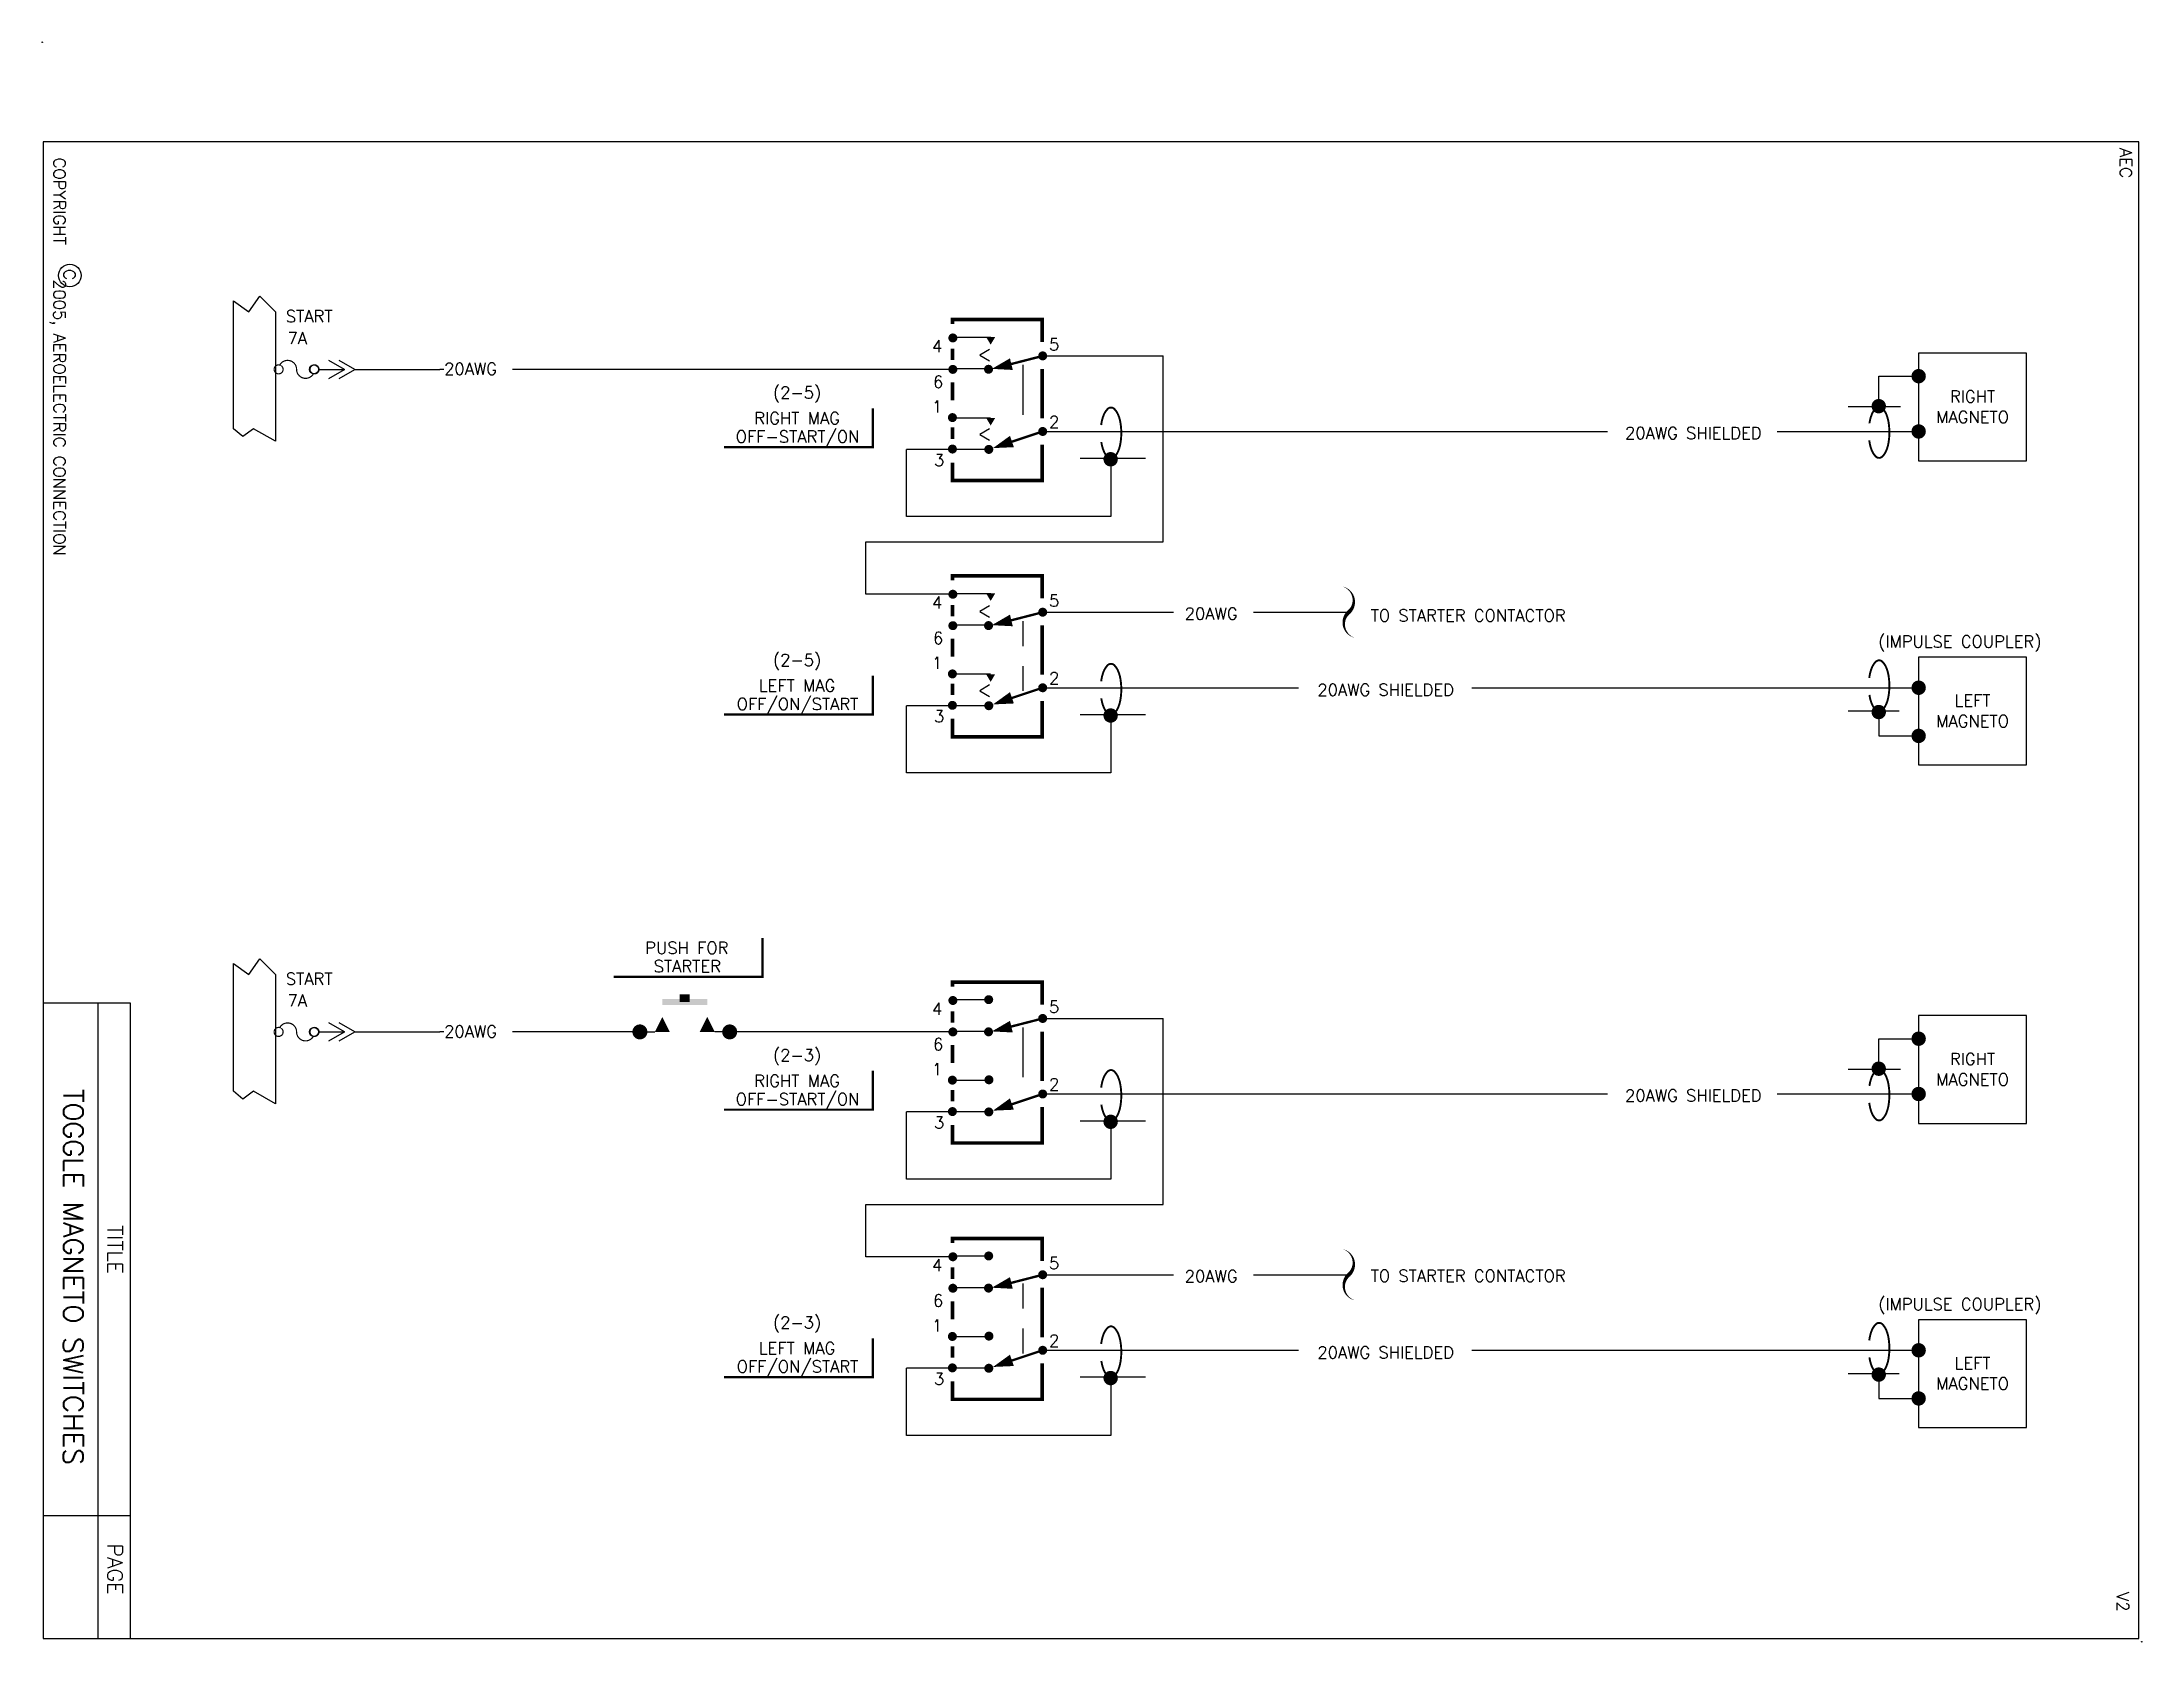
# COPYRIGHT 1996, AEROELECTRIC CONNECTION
# Model space of a CAD drawing. Extents: x -10.3 to 0.3, y 44.4 to 52.5.
import ezdxf
from ezdxf.enums import TextEntityAlignment as Align

# ---------------------------------------------------------------- set-up
doc = ezdxf.new("R2010")
doc.units = 0
doc.header["$LTSCALE"] = 0.5
doc.header["$MEASUREMENT"] = 0
doc.linetypes.add('DASHDOT', pattern=[1, 0.5, -0.25, 0, -0.25])
doc.linetypes.add('HIDDEN', pattern=[0.375, 0.25, -0.125])
doc.layers.get('0').update_dxf_attribs({"linetype": 'CONTINUOUS'})
doc.styles.get("Standard").update_dxf_attribs({"font": 'ROMANS.shx'})

# ---------------------------------------------------------------- blocks, each defined once
blk = doc.blocks.new('DOT')
at = {"color": 7, "const_width": 0.025}
blk.add_lwpolyline([(-0.01249999999999929, 0, 1), (0.01249999999999929, 0, 1)], format="xyb", close=True, dxfattribs=at)
blk = doc.blocks.new('BBCP')
blk.add_line((0.2299438525270645, 0), (0.3566964805031532, 0))
at = {"color": 7}
for p, q in [((0.3552276689481992, 0), (0.2769986337626751, 0.04516555452281068)), ((0.2769986337626751, -0.04516555452281068), (0.3552276689481992, 0)), ((0.4073033976368174, 0), (0.3290743624512933, 0.04516555452281068)), ((0.3290743624512933, -0.04516555452281068), (0.4073033976368174, 0)), ((0.4073033976368174, 0), (0.8337464384351927, 0))]:
    blk.add_line(p, q, dxfattribs=at)
at = {"const_width": 0.006000000000000001}
for points in [[(0.0366770296984944, 0.01951044453741702, 39.33880835951041), (0.03859916624609294, 0.01827240556744414, 39.33880835951041)], [(0.2007194449185601, -0.02012461179749891, -0.7914183192462256), (0.1154702213235623, 0, 0.7914183192462259), (0.03022099772856457, 0.02012461179749891, 0.7914183192462259)], [(0.2166770296984906, 0.01951044453741702, 39.33880835951041), (0.21859916624609, 0.01827240556744414, 39.33880835951041)]]:
    blk.add_lwpolyline(points, format="xyb", dxfattribs=at)
blk.add_circle((0.2025000000000023, 0), 0.02249999999999979)
blk = doc.blocks.new('cutoff')
at = {"color": 7}
blk.add_lwpolyline([(-0.1278728342885813, -0.02914608058412682, 0, 0.02, -0.591879645207404), (0, 0, 0.02, 0, 0.591879645207404), (0.1278728342885955, 0.02914608058414103, 0, 0, 0.591879645207404)], format="xyseb", dxfattribs=at)
blk = doc.blocks.new('pb')
for p, q in [((0.03749999999999964, 0), (0.07499999999999929, 0)), ((0.4124999999999996, 0), (0.375, 0))]:
    blk.add_line(p, q)
at = {"const_width": 0.0375}
for points in [[(-0.01874999999999982, 0, 1), (0.01874999999999982, 0, 1)], [(0.4312500000000004, 0, 1), (0.46875, 0, 1)]]:
    blk.add_lwpolyline(points, format="xyb", close=True, dxfattribs=at)
for points in [[(0.07499999999999929, 0), (0.1499999999999995, 0), (0.1124999999999998, 0.07500000000000018)], [(0.375, 0), (0.375, 0), (0.2999999999999998, 0), (0.3374999999999995, 0.07500000000000018)]]:
    blk.add_solid(points)
for points in [[(0.3374999999999995, 0.1350000000000007), (0.3374999999999995, 0.165), (0.1124999999999998, 0.1350000000000007), (0.1124999999999998, 0.165)], [(0.1999999999999993, 0.1500000000000004), (0.25, 0.1500000000000004), (0.1999999999999993, 0.1875), (0.25, 0.1875)]]:
    blk.add_trace(points)

msp = doc.modelspace()

# ---------------------------------------------------------------- linework, layer by layer
at = {"color": 7}
for p, q in [((-9.30619592656879, 50.5228798463049), (-9.30619592656879, 51.16319185361564)), ((-9.30619592656879, 51.16319185361564), (-9.228056390654274, 51.10853109550246)), ((-9.228056390654274, 51.10853109550246), (-9.173358631106936, 51.18661792872879)), ((-9.173358631106936, 51.18661792872879), (-9.095218884174471, 51.10853109550246)), ((-9.095218884174471, 51.10853109550246), (-9.095218884174471, 50.46041035457858)), ((-5.702161892935893, 50.98209341289261), (-5.51061125743364, 50.98209341289261)), ((-8.251310714597167, 50.82045382264482), (-8.27126789741338, 50.82045382264482)), ((-5.701306713925602, 50.82045382264482), (-7.907496165723018, 50.82045382264482)), ((-5.523272462387878, 50.8224094731925), (-5.680772462387717, 50.8224094731925)), ((-5.517200083002292, 50.92035618074453), (-5.566883020764511, 50.89167172325338)), ((-5.566883020764511, 50.89167172325338), (-5.517200083002292, 50.86298726576224)), ((-5.251306713926052, 50.88795382264475), (-4.648359499229336, 50.88795382264475)), ((-4.648359499229336, 49.95586871109214), (-4.648359499229336, 50.88795382264475)), ((-1.062250741442607, 50.64300612333607), (-1.062250741442607, 50.78630261995305)), ((-1.062250741442607, 50.78630261995305), (-0.8623954477825428, 50.78630261995305)), ((-0.9539848680505507, 50.63210900888734), (-1.215590431529009, 50.63210900888734)), ((-9.259312162816485, 50.48383642969173), (-9.30619592656879, 50.5228798463049)), ((-9.204614403269147, 50.5228798463049), (-9.259312162816485, 50.48383642969173)), ((-9.095218884174471, 50.46041035457858), (-9.204614403269147, 50.5228798463049)), ((-5.511989319559559, 50.57675878826124), (-5.683043769410743, 50.57675878826124)), ((-5.517200083002292, 50.52323233989266), (-5.566883020764511, 50.49454788240151)), ((-5.251306713926052, 50.5093651237405), (-2.420728263616462, 50.5093651237405)), ((-1.571102474510022, 50.5093651237405), (-0.8623954477825464, 50.5093651237405)), ((-5.934404834941889, 50.082609902016), (-5.934404834941889, 50.41925878826139)), ((-5.5255437694109, 50.41925878826139), (-5.934404834941889, 50.41925878826139)), ((-5.566883020764511, 50.49454788240151), (-5.517200083002292, 50.46586342491037)), ((-4.735399993208926, 50.37401328403459), (-5.063990492528211, 50.37401328403459)), ((-4.910650802441811, 50.36311616958586), (-4.910650802441811, 50.082609902016)), ((-4.910650802441811, 50.082609902016), (-5.934404834941889, 50.082609902016)), ((-6.137353266247294, 49.95586871109214), (-4.648359499229336, 49.95586871109214)), ((-6.137353266247294, 49.69358683765507), (-6.137353266247294, 49.95586871109214)), ((-5.701306713925602, 49.69358683765507), (-6.137353266247294, 49.69358683765507)), ((-5.702161892935893, 49.69772642790302), (-5.51061125743364, 49.69772642790302)), ((-5.517200083002292, 49.63598919575495), (-5.566883020764511, 49.60730473826379)), ((-5.566883020764511, 49.60730473826379), (-5.517200083002292, 49.57862028077265)), ((-5.251306713926052, 49.60358683765516), (-4.596696889052438, 49.60358683765516)), ((-4.195197139929572, 49.60358683765516), (-3.719828317589901, 49.60358683765516)), ((-5.523272462387878, 49.53804248820291), (-5.680772462387717, 49.53804248820291)), ((-5.511989319559559, 49.29239180327165), (-5.683043769410743, 49.29239180327165)), ((-5.517200083002292, 49.23886535490307), (-5.566883020764511, 49.21018089741192)), ((-5.566883020764511, 49.21018089741192), (-5.517200083002292, 49.18149643992078)), ((-5.251306713926052, 49.22499813875091), (-3.96890255942623, 49.22499813875091)), ((-3.100889902198535, 49.22499813875091), (-0.8623954477825428, 49.22499813875091)), ((-5.934404834941889, 48.79824291702641), (-5.934404834941889, 49.13489180327181)), ((-5.5255437694109, 49.13489180327181), (-5.934404834941889, 49.13489180327181)), ((-4.735399993208926, 49.089646299045), (-5.063990492528211, 49.089646299045)), ((-4.910650802441811, 49.07874918459627), (-4.910650802441811, 48.79824291702641)), ((-0.959731349774998, 49.10716779379374), (-1.215590431529009, 49.10716779379374)), ((-1.062250741442607, 49.09627067934501), (-1.062250741442607, 48.98375492594646)), ((-1.062250741442607, 48.98375492594646), (-0.8623954477825428, 48.98375492594646)), ((-4.910650802441811, 48.79824291702641), (-5.934404834941889, 48.79824291702641)), ((-9.30619592656879, 47.20282492685314), (-9.30619592656879, 47.84313693416388)), ((-9.30619592656879, 47.84313693416388), (-9.228056390654274, 47.78847617605069)), ((-9.228056390654274, 47.78847617605069), (-9.173358631106936, 47.86656300927703)), ((-9.173358631106936, 47.86656300927703), (-9.095218884174471, 47.78847617605069)), ((-9.095218884174471, 47.78847617605069), (-9.095218884174471, 47.14035543512682)), ((-9.82095187208963, 47.64487003405135), (-10.25908688940351, 47.64487003405137)), ((-9.983327036268074, 44.45998085122551), (-9.983327036268076, 47.64487003405136)), ((-9.820951872089632, 44.45998085122551), (-9.82095187208963, 47.64487003405135)), ((-5.702161892935893, 47.66203849344085), (-5.51061125743364, 47.66203849344085)), ((-5.251306713926052, 47.56789890319298), (-4.648359499229336, 47.56789890319298)), ((-4.648359499229336, 46.63581379164038), (-4.648359499229336, 47.56789890319298)), ((-8.251310714597167, 47.50039890319305), (-8.27126789741338, 47.50039890319305)), ((-7.277948078793544, 47.50039890319305), (-7.907496165723018, 47.50039890319305)), ((-5.701306713925602, 47.50039890319305), (-6.801338016017581, 47.50039890319305)), ((-5.523272462387878, 47.50235455374074), (-5.680772462387717, 47.50235455374074)), ((-1.062250741442607, 47.32295120388431), (-1.062250741442607, 47.46624770050128)), ((-1.062250741442607, 47.46624770050128), (-0.8623954477825428, 47.46624770050128)), ((-5.511989319559559, 47.25670386880947), (-5.683043769410743, 47.25670386880947)), ((-0.9539848680505507, 47.31205408943558), (-1.215590431529009, 47.31205408943558)), ((-9.259312162816485, 47.16378151023997), (-9.30619592656879, 47.20282492685314)), ((-9.204614403269147, 47.20282492685314), (-9.259312162816485, 47.16378151023997)), ((-9.095218884174471, 47.14035543512682), (-9.204614403269147, 47.20282492685314)), ((-5.251306713926052, 47.18931020428874), (-2.420728263616462, 47.18931020428874)), ((-1.571102474510022, 47.18931020428874), (-0.8623954477825464, 47.18931020428874)), ((-5.5255437694109, 47.09920386880963), (-5.934404834941889, 47.09920386880963)), ((-5.934404834941889, 46.76255498256423), (-5.934404834941889, 47.09920386880963)), ((-4.735399993208926, 47.05395836458283), (-5.063990492528211, 47.05395836458283)), ((-4.910650802441811, 47.04306125013409), (-4.910650802441811, 46.76255498256423)), ((-9.983327036268072, 44.45998085122551), (-9.983327036268072, 46.88466449112074)), ((-4.910650802441811, 46.76255498256423), (-5.934404834941889, 46.76255498256423)), ((-6.137353266247294, 46.63581379164038), (-4.648359499229336, 46.63581379164038)), ((-6.137353266247294, 46.37353191820331), (-6.137353266247294, 46.63581379164038)), ((-5.701306713925602, 46.37353191820331), (-6.137353266247294, 46.37353191820331)), ((-5.702161892935893, 46.37767150845126), (-5.51061125743364, 46.37767150845126)), ((-5.523272462387878, 46.21798756875115), (-5.680772462387717, 46.21798756875115)), ((-5.251306713926052, 46.28353191820339), (-4.596696889052438, 46.28353191820339)), ((-4.195197139929572, 46.28353191820339), (-3.719828317589901, 46.2835319182034)), ((-5.511989319559559, 45.97233688381989), (-5.683043769410743, 45.97233688381989)), ((-5.251306713926052, 45.90494321929915), (-3.96890255942623, 45.90494321929915)), ((-3.100889902198535, 45.90494321929914), (-0.8623954477825428, 45.90494321929914)), ((-5.5255437694109, 45.81483688382004), (-5.934404834941889, 45.81483688382005)), ((-5.934404834941889, 45.47818799757464), (-5.934404834941889, 45.81483688382005)), ((-4.735399993208926, 45.76959137959324), (-5.063990492528211, 45.76959137959324)), ((-0.959731349774998, 45.78711287434198), (-1.215590431529009, 45.78711287434198)), ((-1.062250741442607, 45.77621575989325), (-1.062250741442607, 45.66370000649469)), ((-4.910650802441811, 45.75869426514451), (-4.910650802441811, 45.47818799757464)), ((-1.062250741442607, 45.66370000649469), (-0.8623954477825428, 45.66370000649469)), ((-4.910650802441811, 45.47818799757464), (-5.934404834941889, 45.47818799757464)), ((-9.82095187208963, 45.07484950364454), (-10.25908688940351, 45.07484950364454)), ((-9.820951872089632, 45.07484950364454), (-10.25908688940351, 45.07484950364454))]:
    msp.add_line(p, q, dxfattribs=at)
at = {"color": 7, "linetype": 'DASHDOT'}
for p, q in [((-5.35062622865958, 50.84328218376384), (-5.35062622865958, 50.48295594917516)), ((-5.35062622865958, 47.52322726431208), (-5.35062622865958, 47.1629010297234))]:
    msp.add_line(p, q, dxfattribs=at)
at = {"color": 7, "linetype": 'HIDDEN'}
for p, q in [((-5.35062622865958, 49.55891519877426), (-5.35062622865958, 49.19858896418557)), ((-5.35062622865958, 46.23886027932249), (-5.35062622865958, 45.87853404473381))]:
    msp.add_line(p, q, dxfattribs=at)
at = {"color": 3}
msp.add_lwpolyline([(-10.25908688940351, 44.45998085122552), (0.2409131105964928, 44.45998085122552), (0.2409131105964946, 51.95998085122552), (-10.25908688940351, 51.95998085122552)], close=True, dxfattribs=at)
at = {"color": 7}
for points, const_width in [([(-5.253272462388145, 50.95740947319236), (-5.253272462388145, 51.06990947319225), (-5.703272462387693, 51.06990947319225), (-5.703272462387693, 51.04740947319227)], 0.017999999999982), ([(-5.703272462387693, 50.92439353155627), (-5.703272462387693, 50.86740947319245)], 0.017999999999982), ([(-5.251728398466744, 50.88768163024226), (-5.440867781075818, 50.83909490177146)], 0.011999999999988), ([(-5.253272462388145, 50.57490947319275), (-5.253272462388145, 50.8224094731925)], 0.017999999999982), ([(-5.703272462387693, 50.75490947319257), (-5.703272462387693, 50.66490947319266)], 0.017999999999982), ([(-5.703272462387693, 50.52990947319279), (-5.703272462387693, 50.47236539591933)], 0.017999999999982), ([(-5.251808616860723, 50.5093651237405), (-5.437067728953794, 50.44761208637615)], 0.011999999999988), ([(-5.253578020949076, 50.44371443880906), (-5.253578020949076, 50.26371443880924), (-5.703578020948624, 50.26371443880924), (-5.703578020948624, 50.35371443880915)], 0.017999999999982), ([(-5.253272462388145, 49.67304248820277), (-5.253272462388145, 49.78554248820267), (-5.703272462387693, 49.78554248820267), (-5.703272462387693, 49.76304248820269)], 0.017999999999982), ([(-5.703272462387693, 49.64002654656669), (-5.703272462387693, 49.58304248820286)], 0.017999999999982), ([(-5.251728398466744, 49.60331464525267), (-5.440867781075818, 49.55472791678187)], 0.011999999999988), ([(-5.703272462387693, 49.47054248820298), (-5.703272462387693, 49.38054248820307)], 0.017999999999982), ([(-5.253272462388145, 49.29054248820316), (-5.253272462388145, 49.53804248820291)], 0.017999999999982), ([(-5.703272462387693, 49.2455424882032), (-5.703272462387693, 49.18799841092974)], 0.017999999999982), ([(-5.253578020949076, 49.15934745381946), (-5.253578020949076, 48.97934745381965), (-5.703578020948624, 48.97934745381965), (-5.703578020948624, 49.06934745381956)], 0.017999999999982), ([(-5.251808616860723, 49.22499813875091), (-5.437067728953794, 49.16324510138656)], 0.011999999999988), ([(-5.253272462388145, 47.6373545537406), (-5.253272462388145, 47.74985455374048), (-5.703272462387693, 47.74985455374048), (-5.703272462387693, 47.72735455374051)], 0.017999999999982), ([(-5.703272462387693, 47.60433861210451), (-5.703272462387693, 47.54735455374069)], 0.017999999999982), ([(-5.251728398466744, 47.5676267107905), (-5.440867781075818, 47.5190399823197)], 0.011999999999988), ([(-5.253272462388145, 47.25485455374098), (-5.253272462388145, 47.50235455374074)], 0.017999999999982), ([(-5.703272462387693, 47.43485455374081), (-5.703272462387693, 47.34485455374089)], 0.017999999999982), ([(-5.703272462387693, 47.20985455374102), (-5.703272462387693, 47.15231047646757)], 0.017999999999982), ([(-5.251808616860723, 47.18931020428874), (-5.437067728953794, 47.12755716692438)], 0.011999999999988), ([(-5.253578020949076, 47.1236595193573), (-5.253578020949076, 46.94365951935747), (-5.703578020948624, 46.94365951935747), (-5.703578020948624, 47.03365951935739)], 0.017999999999982), ([(-5.253272462388145, 46.35298756875101), (-5.253272462388145, 46.4654875687509), (-5.703272462387693, 46.4654875687509), (-5.703272462387693, 46.44298756875092)], 0.017999999999982), ([(-5.703272462387693, 46.31997162711492), (-5.703272462387693, 46.2629875687511)], 0.017999999999982), ([(-5.251728398466744, 46.28325972580091), (-5.440867781075818, 46.23467299733011)], 0.011999999999988), ([(-5.253272462388145, 45.97048756875139), (-5.253272462388145, 46.21798756875115)], 0.017999999999982), ([(-5.703272462387693, 46.15048756875122), (-5.703272462387693, 46.06048756875131)], 0.017999999999982), ([(-5.703272462387693, 45.92548756875144), (-5.703272462387693, 45.86794349147798)], 0.017999999999982), ([(-5.251808616860723, 45.90494321929915), (-5.437067728953794, 45.84319018193479)], 0.011999999999988), ([(-5.253578020949076, 45.8392925343677), (-5.253578020949076, 45.65929253436789), (-5.703578020948624, 45.65929253436789), (-5.703578020948624, 45.7492925343678)], 0.017999999999982)]:
    msp.add_lwpolyline(points, dxfattribs=dict(at, const_width=const_width))
for points, const_width in [([(-5.712556713925592, 50.97795382264466, -1), (-5.690056713925612, 50.97795382264466, -1)], 0.0224999999999775), ([(-5.712556713925592, 50.82045382264482, -1), (-5.690056713925612, 50.82045382264482, -1)], 0.0224999999999775), ([(-5.53392038277376, 50.82090065673511, -1), (-5.51142038277378, 50.82090065673511, -1)], 0.0224999999999775), ([(-5.26255671392604, 50.88795382264475, -1), (-5.240056713926064, 50.88795382264475, -1)], 0.0224999999999775), ([(-5.259308991860719, 50.88795382264475, -1), (-5.244308241860734, 50.88795382264475, -1)], 0.015000749999985), ([(-0.8803954477825435, 50.78630261995305, 1), (-0.8443954477825422, 50.78630261995305, 1)], 0.036), ([(-1.080382467479541, 50.63605168777649, -1), (-1.04438246747954, 50.63605168777649, -1)], 0.036), ([(-5.714828020948614, 50.57871443880892, 1), (-5.692328020948635, 50.57871443880892, 1)], 0.0224999999999775), ([(-5.26255671392604, 50.5093651237405, 1), (-5.240056713926064, 50.5093651237405, 1)], 0.0224999999999775), ([(-5.259308991860719, 50.5093651237405, 1), (-5.244308241860734, 50.5093651237405, 1)], 0.015000749999985), ([(-0.8803954477825435, 50.5093651237405, 1), (-0.8443954477825422, 50.5093651237405, 1)], 0.036), ([(-5.714828020948614, 50.42121443880908, 1), (-5.692328020948635, 50.42121443880908, 1)], 0.0224999999999775), ([(-5.532556713925773, 50.41936512374059, 1), (-5.510056713925794, 50.41936512374059, 1)], 0.0224999999999775), ([(-4.928782528478749, 50.37007060514544, 1), (-4.892782528478747, 50.37007060514544, 1)], 0.036), ([(-5.712556713925592, 49.69358683765507, -1), (-5.690056713925612, 49.69358683765507, -1)], 0.0224999999999775), ([(-5.712556713925592, 49.53608683765523, -1), (-5.690056713925612, 49.53608683765523, -1)], 0.0224999999999775), ([(-5.53392038277376, 49.53653367174553, -1), (-5.51142038277378, 49.53653367174553, -1)], 0.0224999999999775), ([(-5.26255671392604, 49.60358683765516, -1), (-5.240056713926064, 49.60358683765516, -1)], 0.0224999999999775), ([(-5.259308991860719, 49.60358683765516, -1), (-5.244308241860734, 49.60358683765516, -1)], 0.015000749999985), ([(-5.714828020948614, 49.29434745381933, 1), (-5.692328020948635, 49.29434745381933, 1)], 0.0224999999999775), ([(-5.26255671392604, 49.22499813875091, 1), (-5.240056713926064, 49.22499813875091, 1)], 0.0224999999999775), ([(-0.8803954477825435, 49.22499813875091, 1), (-0.8443954477825422, 49.22499813875091, 1)], 0.036), ([(-5.714828020948614, 49.13684745381949, 1), (-5.692328020948635, 49.13684745381949, 1)], 0.0224999999999775), ([(-5.532556713925773, 49.134998138751, 1), (-5.510056713925794, 49.134998138751, 1)], 0.0224999999999775), ([(-5.259308991860719, 49.22499813875091, 1), (-5.244308241860734, 49.22499813875091, 1)], 0.015000749999985), ([(-1.080382467479541, 49.10322511490459, 1), (-1.04438246747954, 49.10322511490459, 1)], 0.036), ([(-4.928782528478749, 49.08570362015585, 1), (-4.892782528478747, 49.08570362015585, 1)], 0.036), ([(-0.8803954477825435, 48.98375492594646, 1), (-0.8443954477825422, 48.98375492594646, 1)], 0.036), ([(-5.712556713925592, 47.65789890319289, -1), (-5.690056713925612, 47.65789890319289, -1)], 0.0224999999999775), ([(-5.533111257433619, 47.66203849344085, -1), (-5.51061125743364, 47.66203849344085, -1)], 0.0224999999999775), ([(-5.26255671392604, 47.56789890319298, -1), (-5.240056713926064, 47.56789890319298, -1)], 0.0224999999999775), ([(-5.259308991860719, 47.56789890319298, -1), (-5.244308241860734, 47.56789890319298, -1)], 0.015000749999985), ([(-5.712556713925592, 47.50039890319305, -1), (-5.690056713925612, 47.50039890319305, -1)], 0.0224999999999775), ([(-5.53392038277376, 47.50084573728335, -1), (-5.51142038277378, 47.50084573728335, -1)], 0.0224999999999775), ([(-0.8803954477825435, 47.46624770050128, 1), (-0.8443954477825422, 47.46624770050128, 1)], 0.036), ([(-1.080382467479541, 47.31599676832472, -1), (-1.04438246747954, 47.31599676832472, -1)], 0.036), ([(-5.714828020948614, 47.25865951935716, 1), (-5.692328020948635, 47.25865951935716, 1)], 0.0224999999999775), ([(-5.531747588585633, 47.26050296044632, 1), (-5.509247588585653, 47.26050296044632, 1)], 0.0224999999999775), ([(-5.26255671392604, 47.18931020428874, 1), (-5.240056713926064, 47.18931020428874, 1)], 0.0224999999999775), ([(-5.259308991860719, 47.18931020428874, 1), (-5.244308241860734, 47.18931020428874, 1)], 0.015000749999985), ([(-0.8803954477825435, 47.18931020428874, 1), (-0.8443954477825422, 47.18931020428874, 1)], 0.036), ([(-5.714828020948614, 47.10115951935732, 1), (-5.692328020948635, 47.10115951935732, 1)], 0.0224999999999775), ([(-5.532556713925773, 47.09931020428883, 1), (-5.510056713925794, 47.09931020428883, 1)], 0.0224999999999775), ([(-4.928782528478749, 47.05001568569367, 1), (-4.892782528478747, 47.05001568569367, 1)], 0.036), ([(-5.712556713925592, 46.37353191820331, -1), (-5.690056713925612, 46.37353191820331, -1)], 0.0224999999999775), ([(-5.533111257433619, 46.37767150845126, -1), (-5.51061125743364, 46.37767150845126, -1)], 0.0224999999999775), ([(-5.26255671392604, 46.28353191820339, -1), (-5.240056713926064, 46.28353191820339, -1)], 0.0224999999999775), ([(-5.259308991860719, 46.28353191820339, -1), (-5.244308241860734, 46.28353191820339, -1)], 0.015000749999985), ([(-5.712556713925592, 46.21603191820346, -1), (-5.690056713925612, 46.21603191820346, -1)], 0.0224999999999775), ([(-5.53392038277376, 46.21647875229377, -1), (-5.51142038277378, 46.21647875229377, -1)], 0.0224999999999775), ([(-5.714828020948614, 45.97429253436757, 1), (-5.692328020948635, 45.97429253436757, 1)], 0.0224999999999775), ([(-5.531747588585633, 45.97613597545674, 1), (-5.509247588585653, 45.97613597545674, 1)], 0.0224999999999775), ([(-5.26255671392604, 45.90494321929915, 1), (-5.240056713926064, 45.90494321929915, 1)], 0.0224999999999775), ([(-5.259308991860719, 45.90494321929915, 1), (-5.244308241860734, 45.90494321929915, 1)], 0.015000749999985), ([(-0.8803954477825435, 45.90494321929914, 1), (-0.8443954477825422, 45.90494321929914, 1)], 0.036), ([(-5.714828020948614, 45.81679253436773, 1), (-5.692328020948635, 45.81679253436773, 1)], 0.0224999999999775), ([(-5.532556713925773, 45.81494321929924, 1), (-5.510056713925794, 45.81494321929924, 1)], 0.0224999999999775), ([(-4.928782528478749, 45.76564870070409, 1), (-4.892782528478747, 45.76564870070409, 1)], 0.036), ([(-1.080382467479541, 45.78317019545283, 1), (-1.04438246747954, 45.78317019545283, 1)], 0.036), ([(-0.8803954477825435, 45.66370000649469, 1), (-0.8443954477825422, 45.66370000649469, 1)], 0.036)]:
    msp.add_lwpolyline(points, format="xyb", close=True, dxfattribs=dict(at, const_width=const_width))
for points in [[(-5.511989319559556, 50.98209341289261, 0.04500000000000001, 0, 0), (-5.511989319559556, 50.94422272093428, 0, 0, 0)], [(-5.505973918844402, 50.82302014403909, 0, 0.05999999999994002, 0), (-5.408171832522703, 50.84669095952808, 0.05999999999994002, 0.05999999999994002, 0)], [(-5.511989319559556, 50.57687700893856, 0.04500000000000001, 0, 0), (-5.511989319559556, 50.53900631698023, 0, 0, 0)], [(-5.500485725799583, 50.42580922676179, 0, 0.05999999999994002, 0), (-5.4054780247239, 50.45896178821794, 0.05999999999994002, 0.05999999999994002, 0)], [(-5.511989319559556, 49.69772642790302, 0.04500000000000001, 0, 0), (-5.511989319559556, 49.6598557359447, 0, 0, 0)], [(-5.505973918844402, 49.5386531590495, 0, 0.05999999999994002, 0), (-5.408171832522703, 49.5623239745385, 0.05999999999994002, 0.05999999999994002, 0)], [(-5.511989319559556, 49.29251002394897, 0.04500000000000001, 0, 0), (-5.511989319559556, 49.25463933199065, 0, 0, 0)], [(-5.500485725799583, 49.1414422417722, 0, 0.05999999999994002, 0), (-5.4054780247239, 49.17459480322835, 0.05999999999994002, 0.05999999999994002, 0)], [(-5.505973918844402, 47.50296522458733, 0, 0.05999999999994002, 0), (-5.408171832522703, 47.52663604007632, 0.05999999999994002, 0.05999999999994002, 0)], [(-5.500485725799583, 47.10575430731002, 0, 0.05999999999994002, 0), (-5.4054780247239, 47.13890686876618, 0.05999999999994002, 0.05999999999994002, 0)], [(-5.505973918844402, 46.21859823959774, 0, 0.05999999999994002, 0), (-5.408171832522703, 46.24226905508674, 0.05999999999994002, 0.05999999999994002, 0)], [(-5.500485725799583, 45.82138732232043, 0, 0.05999999999994002, 0), (-5.4054780247239, 45.85453988377659, 0.05999999999994002, 0.05999999999994002, 0)]]:
    msp.add_lwpolyline(points, format="xyseb", dxfattribs=at)
for points in [[(-0.8623954477825428, 50.9021618283586), (-0.8623954477825428, 50.36216182835913), (-0.3223954477830766, 50.36216182835913), (-0.3223954477830766, 50.9021618283586)], [(-0.8623954477825428, 49.37831394328022), (-0.8623954477825428, 48.83831394328076), (-0.3223954477830766, 48.83831394328076), (-0.3223954477830766, 49.37831394328022)], [(-0.8623954477825428, 47.58210690890684), (-0.8623954477825428, 47.04210690890737), (-0.3223954477830766, 47.04210690890737), (-0.3223954477830766, 47.58210690890684)], [(-0.8623954477825428, 46.05825902382846), (-0.8623954477825428, 45.518259023829), (-0.3223954477830766, 45.518259023829), (-0.3223954477830766, 46.05825902382846)]]:
    msp.add_lwpolyline(points, close=True, dxfattribs=at)
for points in [[(-6.102916536776283, 50.62551714072121, 0, 0, 0), (-6.847803490159459, 50.62551714072121, 0, 0, 0), (-6.847803490159459, 50.43065179995623, 0.01125, 0.01125, 0), (-6.102916536776283, 50.43065179995623, 0.01125, 0.01125, 0)], [(-6.102916536776283, 49.28558688202364, 0, 0, 0), (-6.847803490159459, 49.28558688202364, 0, 0, 0), (-6.847803490159459, 49.09072154125866, 0.01125, 0.01125, 0), (-6.102916536776283, 49.09072154125866, 0.01125, 0.01125, 0)], [(-6.655446437336385, 47.97142213853869, 0, 0, 0), (-7.400333390719561, 47.97142213853869, 0, 0, 0), (-7.400333390719561, 47.77655679777371, 0.01125, 0.01125, 0), (-6.655446437336385, 47.77655679777371, 0.01125, 0.01125, 0)], [(-6.102916536776283, 47.30546222126944, 0, 0, 0), (-6.847803490159459, 47.30546222126944, 0, 0, 0), (-6.847803490159459, 47.11059688050447, 0.01125, 0.01125, 0), (-6.102916536776283, 47.11059688050447, 0.01125, 0.01125, 0)], [(-6.102916536776283, 45.96553196257187, 0, 0, 0), (-6.847803490159459, 45.96553196257187, 0, 0, 0), (-6.847803490159459, 45.7706666218069, 0.01125, 0.01125, 0), (-6.102916536776283, 45.7706666218069, 0.01125, 0.01125, 0)]]:
    msp.add_lwpolyline(points, format="xyseb", close=True, dxfattribs=at)
at = {"color": 7, "const_width": 0.009600000000000001}
for points in [[(-4.957422066807425, 50.45618057321349, 0.005294010005868618), (-4.956390381663375, 50.44959924503453, 0.05466851896899956), (-4.945595461039456, 50.41138491092056, 0.09761432446322021), (-4.925743269731495, 50.38102779549443, 0.2019380871976843), (-4.909083542849121, 50.37401328403459, 0.2019380871976881), (-4.892423815966747, 50.38102779549443, 0.09761432446322814), (-4.872571624658786, 50.41138491092056, 0.05466851896898944), (-4.861776704034863, 50.44959924503453, 0.04154435050051954), (-4.857447892956092, 50.50160799939663, 0.04154435050052599), (-4.861776704034863, 50.55361675375873, 0.05466851896899208), (-4.872571624658786, 50.59183108787271, 0.0976143244632253), (-4.892423815966747, 50.62218820329883, 0.2019380871976909), (-4.909083542849121, 50.62920271475868, 0.2019380871976738), (-4.925743269731495, 50.62218820329883, 0.09761432446319672), (-4.945595461039456, 50.59183108787271, 0.0546685189689828), (-4.956390381663375, 50.55361675375873, 0.009990403471888749), (-4.958220425464866, 50.54118018835342, 0.04154435050053698)], [(-1.109022005808217, 50.54994171970844, -0.005294010005868618), (-1.107990320664172, 50.5565230478874, -0.05466851896899956), (-1.097195400040253, 50.59473738200136, -0.09761432446322021), (-1.077343208732287, 50.6250944974275, -0.2019380871976843), (-1.060683481849914, 50.63210900888734, -0.2019380871976881), (-1.04402375496754, 50.6250944974275, -0.09761432446322814), (-1.024171563659579, 50.59473738200136, -0.05466851896898944), (-1.013376643035656, 50.5565230478874, -0.04154435050051954), (-1.009047831956885, 50.5045142935253, -0.04154435050052599), (-1.013376643035656, 50.4525055391632, -0.05466851896899208), (-1.024171563659579, 50.41429120504922, -0.0976143244632253), (-1.04402375496754, 50.38393408962309, -0.2019380871976909), (-1.060683481849914, 50.37691957816325, -0.2019380871976738), (-1.077343208732291, 50.3839340896231, -0.09761432446319672), (-1.097195400040253, 50.41429120504922, -0.0546685189689828), (-1.107990320664172, 50.45250553916319, -0.009990403471888749), (-1.109820364465662, 50.46494210456851, -0.04154435050053698)], [(-4.957422066807425, 49.17181358822391, 0.005294010005868618), (-4.956390381663375, 49.16523226004495, 0.05466851896899956), (-4.945595461039456, 49.12701792593097, 0.09761432446322021), (-4.925743269731495, 49.09666081050484, 0.2019380871976843), (-4.909083542849121, 49.089646299045, 0.2019380871976881), (-4.892423815966747, 49.09666081050484, 0.09761432446322814), (-4.872571624658786, 49.12701792593097, 0.05466851896898944), (-4.861776704034863, 49.16523226004495, 0.04154435050051954), (-4.857447892956092, 49.21724101440704, 0.04154435050052599), (-4.861776704034863, 49.26924976876914, 0.05466851896899208), (-4.872571624658786, 49.30746410288312, 0.0976143244632253), (-4.892423815966747, 49.33782121830924, 0.2019380871976909), (-4.909083542849121, 49.34483572976909, 0.2019380871976738), (-4.925743269731495, 49.33782121830924, 0.09761432446319672), (-4.945595461039456, 49.30746410288312, 0.0546685189689828), (-4.956390381663375, 49.26924976876914, 0.009990403471888749), (-4.958220425464866, 49.25681320336383, 0.04154435050053698)], [(-1.109022005808217, 49.18933508297265, 0.005294010005868618), (-1.107990320664172, 49.18275375479369, 0.05466851896899956), (-1.097195400040253, 49.14453942067972, 0.09761432446322021), (-1.077343208732287, 49.11418230525359, 0.2019380871976843), (-1.060683481849914, 49.10716779379374, 0.2019380871976881), (-1.04402375496754, 49.11418230525359, 0.09761432446322814), (-1.024171563659579, 49.14453942067972, 0.05466851896898944), (-1.013376643035656, 49.18275375479369, 0.04154435050051954), (-1.009047831956885, 49.23476250915579, 0.04154435050052599), (-1.013376643035656, 49.28677126351788, 0.05466851896899208), (-1.024171563659579, 49.32498559763186, 0.0976143244632253), (-1.04402375496754, 49.35534271305799, 0.2019380871976909), (-1.060683481849914, 49.36235722451784, 0.2019380871976738), (-1.077343208732291, 49.35534271305799, 0.09761432446319672), (-1.097195400040253, 49.32498559763186, 0.0546685189689828), (-1.107990320664172, 49.28677126351789, 0.009990403471888749), (-1.109820364465662, 49.27433469811257, 0.04154435050053698)], [(-4.957422066807425, 47.13612565376173, 0.005294010005868618), (-4.956390381663375, 47.12954432558277, 0.05466851896899956), (-4.945595461039456, 47.0913299914688, 0.09761432446322021), (-4.925743269731495, 47.06097287604267, 0.2019380871976843), (-4.909083542849121, 47.05395836458283, 0.2019380871976881), (-4.892423815966747, 47.06097287604267, 0.09761432446322814), (-4.872571624658786, 47.0913299914688, 0.05466851896898944), (-4.861776704034863, 47.12954432558277, 0.04154435050051954), (-4.857447892956092, 47.18155307994487, 0.04154435050052599), (-4.861776704034863, 47.23356183430697, 0.05466851896899208), (-4.872571624658786, 47.27177616842094, 0.0976143244632253), (-4.892423815966747, 47.30213328384707, 0.2019380871976909), (-4.909083542849121, 47.30914779530691, 0.2019380871976738), (-4.925743269731495, 47.30213328384707, 0.09761432446319672), (-4.945595461039456, 47.27177616842094, 0.0546685189689828), (-4.956390381663375, 47.23356183430697, 0.009990403471888749), (-4.958220425464866, 47.22112526890165, 0.04154435050053698)], [(-1.109022005808217, 47.22988680025667, -0.005294010005868618), (-1.107990320664172, 47.23646812843563, -0.05466851896899956), (-1.097195400040253, 47.2746824625496, -0.09761432446322021), (-1.077343208732287, 47.30503957797573, -0.2019380871976843), (-1.060683481849914, 47.31205408943558, -0.2019380871976881), (-1.04402375496754, 47.30503957797573, -0.09761432446322814), (-1.024171563659579, 47.2746824625496, -0.05466851896898944), (-1.013376643035656, 47.23646812843563, -0.04154435050051954), (-1.009047831956885, 47.18445937407353, -0.04154435050052599), (-1.013376643035656, 47.13245061971143, -0.05466851896899208), (-1.024171563659579, 47.09423628559746, -0.0976143244632253), (-1.04402375496754, 47.06387917017133, -0.2019380871976909), (-1.060683481849914, 47.05686465871148, -0.2019380871976738), (-1.077343208732291, 47.06387917017133, -0.09761432446319672), (-1.097195400040253, 47.09423628559746, -0.0546685189689828), (-1.107990320664172, 47.13245061971143, -0.009990403471888749), (-1.109820364465662, 47.14488718511674, -0.04154435050053698)], [(-4.957422066807425, 45.85175866877214, 0.005294010005868618), (-4.956390381663375, 45.84517734059318, 0.05466851896899956), (-4.945595461039456, 45.80696300647921, 0.09761432446322021), (-4.925743269731495, 45.77660589105308, 0.2019380871976843), (-4.909083542849121, 45.76959137959324, 0.2019380871976881), (-4.892423815966747, 45.77660589105308, 0.09761432446322814), (-4.872571624658786, 45.80696300647921, 0.05466851896898944), (-4.861776704034863, 45.84517734059318, 0.04154435050051954), (-4.857447892956092, 45.89718609495528, 0.04154435050052599), (-4.861776704034863, 45.94919484931738, 0.05466851896899208), (-4.872571624658786, 45.98740918343135, 0.0976143244632253), (-4.892423815966747, 46.01776629885748, 0.2019380871976909), (-4.909083542849121, 46.02478081031732, 0.2019380871976738), (-4.925743269731495, 46.01776629885748, 0.09761432446319672), (-4.945595461039456, 45.98740918343135, 0.0546685189689828), (-4.956390381663375, 45.94919484931738, 0.009990403471888749), (-4.958220425464866, 45.93675828391206, 0.04154435050053698)], [(-1.109022005808217, 45.86928016352088, 0.005294010005868618), (-1.107990320664172, 45.86269883534192, 0.05466851896899956), (-1.097195400040253, 45.82448450122796, 0.09761432446322021), (-1.077343208732287, 45.79412738580182, 0.2019380871976843), (-1.060683481849914, 45.78711287434198, 0.2019380871976881), (-1.04402375496754, 45.79412738580182, 0.09761432446322814), (-1.024171563659579, 45.82448450122796, 0.05466851896898944), (-1.013376643035656, 45.86269883534193, 0.04154435050051954), (-1.009047831956885, 45.91470758970402, 0.04154435050052599), (-1.013376643035656, 45.96671634406612, 0.05466851896899208), (-1.024171563659579, 46.0049306781801, 0.0976143244632253), (-1.04402375496754, 46.03528779360623, 0.2019380871976909), (-1.060683481849914, 46.04230230506607, 0.2019380871976738), (-1.077343208732291, 46.03528779360623, 0.09761432446319672), (-1.097195400040253, 46.0049306781801, 0.0546685189689828), (-1.107990320664172, 45.96671634406613, 0.009990403471888749), (-1.109820364465662, 45.9542797786608, 0.04154435050053698)]]:
    msp.add_lwpolyline(points, format="xyb", dxfattribs=at)
at = {"color": 7}
for centre, radius in [((-10.26408688940351, 52.45998085122552), 0.001), ((-10.26408688940351, 52.45998085122552), 0.001), ((-10.12605796488935, 51.29053214697525), 0.05644051145824848), ((0.2556115111269293, 44.4441456786677), 0.001), ((0.2556115111269293, 44.4441456786677), 0.001)]:
    msp.add_circle(centre, radius, dxfattribs=at)

# ---------------------------------------------------------------- block references
for name, p in [('BBCP', (-9.105014335848573, 50.82045382264482)), ('pb', (-7.26948984510591, 47.50039890319304)), ('BBCP', (-9.105014335848573, 47.50039890319305))]:
    msp.add_blockref(name, p, dxfattribs=at)
at = {"color": 7, "xscale": -0.4800000000000004, "yscale": 0.4799999999999969, "zscale": 0.4800000000000001, "rotation": 180}
for p in [(-1.060683481849914, 50.63210900888734), (-1.060683481849914, 47.31205408943558)]:
    msp.add_blockref('DOT', p, dxfattribs=at)
at = {"color": 7, "xscale": 0.4800000000000004, "yscale": 0.4799999999999969, "zscale": 0.4800000000000001}
for p in [(-4.909083542849121, 50.37401328403459), (-4.909083542849121, 49.089646299045), (-1.060683481849914, 49.10716779379374), (-4.909083542849121, 47.05395836458283), (-4.909083542849121, 45.76959137959324), (-1.060683481849914, 45.78711287434198)]:
    msp.add_blockref('DOT', p, dxfattribs=at)
at = {"color": 7, "rotation": 90}
for p in [(-3.717659474792669, 49.60358683765517), (-3.717659474792669, 46.28353191820341)]:
    msp.add_blockref('cutoff', p, dxfattribs=at)

# ---------------------------------------------------------------- texts
at = {"color": 7}
for s, p in [('COPYRIGHT   2005, AEROELECTRIC CONNECTION', (-10.20720881188713, 51.88140712096057)), ('AEC', (0.1455552498967307, 51.92913672909291)), ('C', (-10.15744513230619, 51.32287225095428))]:
    msp.add_text(s, height=0.06, rotation=270, dxfattribs=at).set_placement(p)
for s, height, p in [('START', 0.06, (-9.043200499156278, 51.0565290818004)), ('7A', 0.06, (-9.034811713381796, 50.9475682347943)), ('20AWG', 0.05999961599994003, (-8.249978405821267, 50.79293167335499)), ('TO STARTER CONTACTOR', 0.06, (-3.6081789154521, 49.55709845409629)), ('(IMPULSE COUPLER)', 0.05999999999994002, (-1.065242097529527, 49.42626370011222)), ('START', 0.06, (-9.043200499156278, 47.73647416234864)), ('7A', 0.06, (-9.034811713381796, 47.62751331534253)), ('20AWG', 0.05999961599994003, (-8.249978405821267, 47.47287675390323)), ('TO STARTER CONTACTOR', 0.06, (-3.6081789154521, 46.24831067818768)), ('(IMPULSE COUPLER)', 0.05999999999994002, (-1.065242097529527, 46.10620878066046))]:
    msp.add_text(s, height=height, dxfattribs=at).set_placement(p)
for s, p in [('4', (-5.780123115470451, 50.90626944864201)), ('5', (-5.194123780290285, 50.91583738026242)), ('(2-5)', (-6.48173142913128, 50.67387933265704)), ('6', (-5.774835728410652, 50.72841676189552)), ('RIGHT', (-0.5923954477828097, 50.65466182835885)), ('1', (-5.780123115470451, 50.6038312580212)), ('MAGNETO', (-0.5923954477828097, 50.55180468550181)), ('OFF-START/ON', (-6.479591647645353, 50.45348818318993)), ('RIGHT MAG', (-6.48173142913128, 50.54556017361495)), ('2', (-5.19355580168005, 50.52746961568705)), ('20AWG SHIELDED', (-1.991625266068736, 50.47143712246753)), ('3', (-5.769548341350854, 50.33622820445508)), ('4', (-5.780123115470451, 49.62190246365242)), ('5', (-5.194123780290285, 49.63147039527283)), ('20AWG', (-4.407232246244817, 49.56625306435576)), ('6', (-5.774835728410652, 49.44404977690593)), ('(2-5)', (-6.48173142913128, 49.33394907395947)), ('1', (-5.780123115470451, 49.31946427303161)), ('LEFT MAG', (-6.48173142913128, 49.20562991491738)), ('2', (-5.19355580168005, 49.24310263069746)), ('20AWG SHIELDED', (-3.533095149707391, 49.18432399728277)), ('OFF/ON/START', (-6.479591647645353, 49.11355792449235)), ('LEFT', (-0.5923954477828097, 49.13081394328047)), ('3', (-5.769548341350854, 49.05186121946549)), ('MAGNETO', (-0.5923954477828097, 49.02795680042343)), ('PUSH FOR', (-7.034261329691383, 47.89146517143244)), ('STARTER', (-7.032121548205456, 47.79939318100741)), ('4', (-5.780123115470451, 47.58621452919024)), ('5', (-5.194123780290285, 47.59578246081065)), ('6', (-5.774835728410652, 47.40836184244375)), ('(2-3)', (-6.48173142913128, 47.35382441320527)), ('RIGHT', (-0.5923954477828097, 47.33460690890708)), ('RIGHT MAG', (-6.48173142913128, 47.22550525416319)), ('1', (-5.780123115470451, 47.28377633856943)), ('2', (-5.19355580168005, 47.20741469623529)), ('MAGNETO', (-0.5923954477828097, 47.23174976605004)), ('OFF-START/ON', (-6.479591647645353, 47.13343326373816)), ('20AWG SHIELDED', (-1.991625266068736, 47.15138220301577)), ('3', (-5.769548341350854, 47.01617328500331)), ('4', (-5.780123115470451, 46.30184754420065)), ('5', (-5.194123780290285, 46.31141547582106)), ('20AWG', (-4.407232246244817, 46.246198144904)), ('(2-3)', (-6.48173142913128, 46.0138941545077)), ('6', (-5.774835728410652, 46.12399485745416)), ('1', (-5.780123115470451, 45.99940935357984)), ('2', (-5.19355580168005, 45.9230477112457)), ('LEFT MAG', (-6.48173142913128, 45.88557499546562)), ('20AWG SHIELDED', (-3.533095149707391, 45.86426907783101)), ('OFF/ON/START', (-6.479591647645353, 45.79350300504059)), ('3', (-5.769548341350854, 45.73180630001373)), ('LEFT', (-0.5923954477828097, 45.81075902382871)), ('MAGNETO', (-0.5923954477828097, 45.70790188097167))]:
    msp.add_text(s, height=0.05999999999994002, dxfattribs=at).set_placement(p, align=Align.CENTER)
for s, height, p in [('TOGGLE MAGNETO SWITCHES', 0.1, (-10.15799761777166, 46.27185046739194)), ('TITLE', 0.07499951999992503, (-9.936576939346516, 46.41018734634442)), ('PAGE', 0.07499951999992503, (-9.936576939346516, 44.80867755864517)), ('PAGE', 0.07499951999992503, (-9.936576939346516, 44.80867755864517)), ('PAGE', 0.07499951999992503, (-9.936576939346516, 44.80867755864517)), ('PAGE', 0.07499951999992503, (-9.936576939346516, 44.80867755864517))]:
    msp.add_text(s, height=height, rotation=270).set_placement(p, align=Align.CENTER)
msp.add_text('V2', height=0.06, rotation=270).set_placement((0.1308590154563802, 44.6934706554201))

doc.saveas('drawing.dxf')
